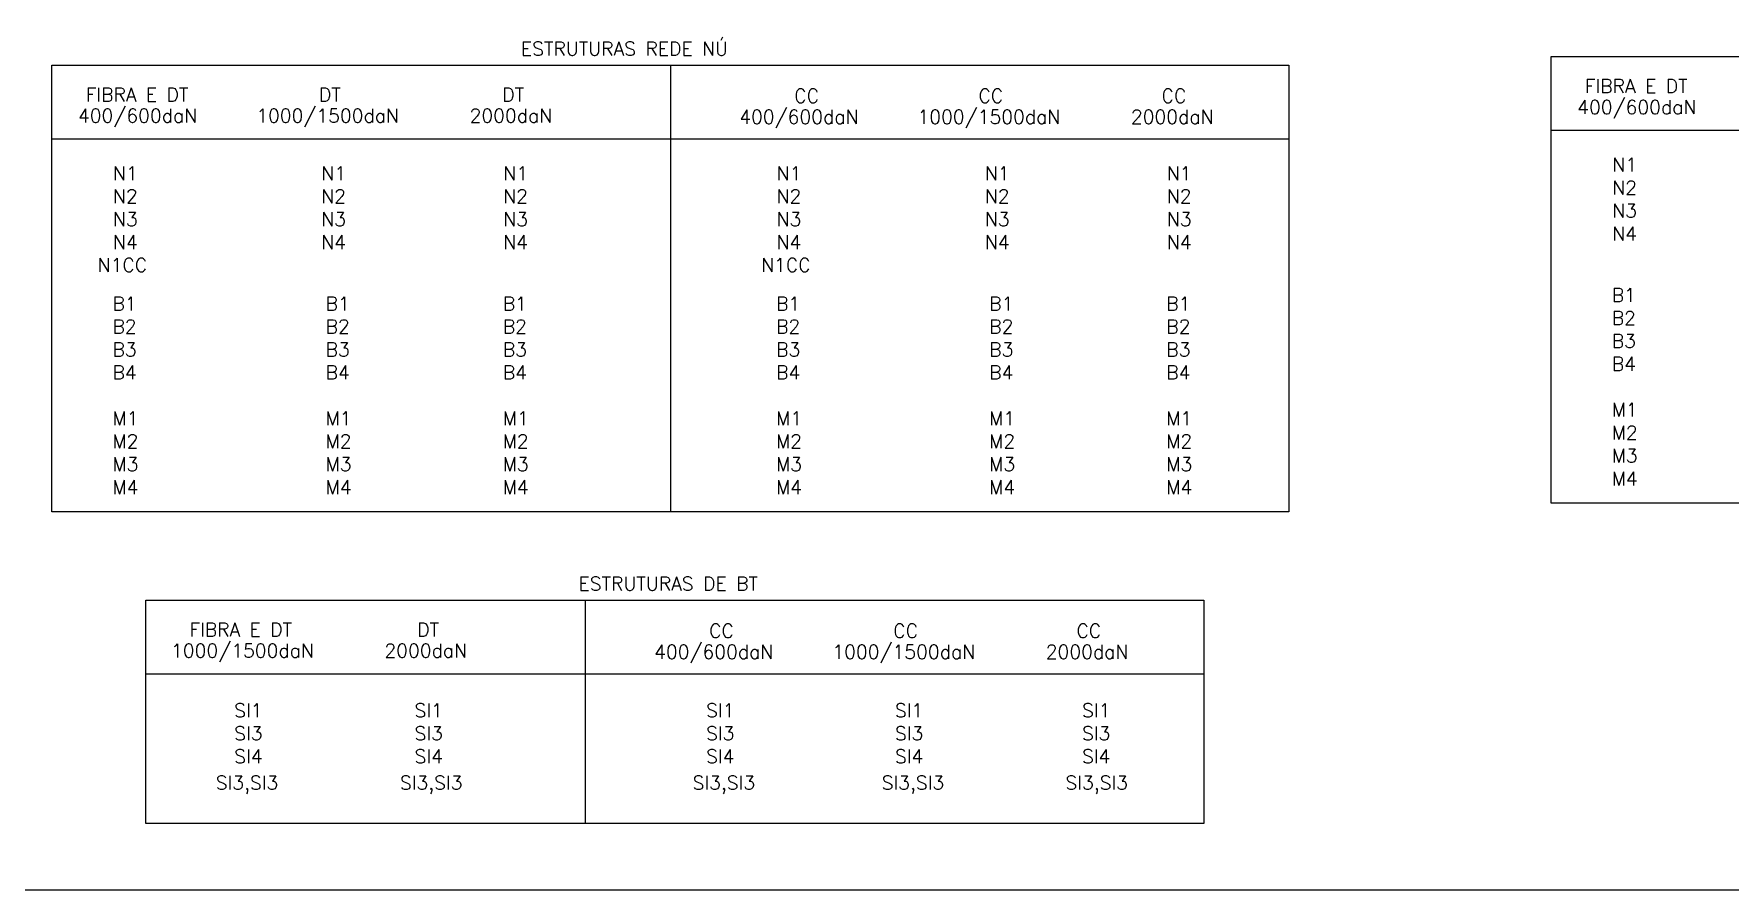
# Model space of a CAD drawing. Header units: millimetres. Extents: x 834033 to 836936, y 7531751 to 7534076.
# Drawn here: x 834993.9 to 835215.8, y 7533528.2 to 7533640.2 of the extents above; entities that cross this region are included whole.
import ezdxf

# ---------------------------------------------------------------- set-up
doc = ezdxf.new("R2010")
doc.units = ezdxf.units.MM
doc.layers.add('DES-REDE-BT', color=3, linetype='Continuous', lineweight=15)
doc.layers.add('REDE BT', color=2, linetype='Continuous', lineweight=15)
doc.layers.add('REDE-BT', color=2, linetype='Continuous')
doc.styles.add('ROMANS', font='ROMANS.shx', dxfattribs={"height": 1.8})

# ---------------------------------------------------------------- blocks, each defined once
blk = doc.blocks.new('SI1_DT')
at = {"layer": 'REDE BT', "style": 'ROMANS'}
blk.add_text('SI1', height=1.8, dxfattribs=at).set_placement((811.22, 1318.73))
blk = doc.blocks.new('SI3_DT')
at = {"layer": 'REDE BT', "style": 'ROMANS'}
blk.add_text('SI3', height=1.8, dxfattribs=at).set_placement((811.22, 1315.73))
blk = doc.blocks.new('SI4_DT')
at = {"layer": 'REDE BT', "style": 'ROMANS'}
blk.add_text('SI4', height=1.8, dxfattribs=at).set_placement((811.22, 1312.73))
blk = doc.blocks.new('SI1_DT_2000')
at = {"layer": 'REDE BT', "style": 'ROMANS'}
blk.add_text('SI1', height=1.8, dxfattribs=at).set_placement((834.81, 1318.73))
blk = doc.blocks.new('SI3_DT_2000')
at = {"layer": 'REDE BT', "style": 'ROMANS'}
blk.add_text('SI3', height=1.8, dxfattribs=at).set_placement((834.81, 1315.73))
blk = doc.blocks.new('SI4_DT_2000')
at = {"layer": 'REDE BT', "style": 'ROMANS'}
blk.add_text('SI4', height=1.8, dxfattribs=at).set_placement((834.81, 1312.73))
blk = doc.blocks.new('SI1_CC')
at = {"layer": 'DES-REDE-BT', "style": 'ROMANS'}
blk.add_text('SI1', height=1.8, dxfattribs=at).set_placement((872.94, 1318.73))
blk = doc.blocks.new('SI3_CC')
at = {"layer": 'DES-REDE-BT', "style": 'ROMANS'}
blk.add_text('SI3', height=1.8, dxfattribs=at).set_placement((872.94, 1315.73))
blk = doc.blocks.new('SI4_CC')
at = {"layer": 'DES-REDE-BT', "style": 'ROMANS'}
blk.add_text('SI4', height=1.8, dxfattribs=at).set_placement((872.94, 1312.73))
blk = doc.blocks.new('SI1_CC_1000_1500')
at = {"layer": 'DES-REDE-BT', "style": 'ROMANS'}
blk.add_text('SI1', height=1.8, dxfattribs=at).set_placement((897.64, 1318.73))
blk = doc.blocks.new('SI3_CC_1000_1500')
at = {"layer": 'DES-REDE-BT', "style": 'ROMANS'}
blk.add_text('SI3', height=1.8, dxfattribs=at).set_placement((897.64, 1315.73))
blk = doc.blocks.new('SI4_CC_1000_1500')
at = {"layer": 'DES-REDE-BT', "style": 'ROMANS'}
blk.add_text('SI4', height=1.8, dxfattribs=at).set_placement((897.64, 1312.73))
blk = doc.blocks.new('SI1_CC_2000')
at = {"layer": 'DES-REDE-BT', "style": 'ROMANS'}
blk.add_text('SI1', height=1.8, dxfattribs=at).set_placement((922.11, 1318.73))
blk = doc.blocks.new('SI3_CC_2000')
at = {"layer": 'DES-REDE-BT', "style": 'ROMANS'}
blk.add_text('SI3', height=1.8, dxfattribs=at).set_placement((922.11, 1315.73))
blk = doc.blocks.new('SI4_CC_2000')
at = {"layer": 'DES-REDE-BT', "style": 'ROMANS'}
blk.add_text('SI4', height=1.8, dxfattribs=at).set_placement((922.11, 1312.73))
blk = doc.blocks.new('N1_DT')
at = {"layer": 'REDE-BT', "style": 'ROMANS'}
blk.add_text('N1', height=1.8, dxfattribs=at).set_placement((795.93, 1395.41))
blk = doc.blocks.new('N2_DT')
at = {"layer": 'REDE-BT', "style": 'ROMANS'}
blk.add_text('N2', height=1.8, dxfattribs=at).set_placement((795.93, 1392.41))
blk = doc.blocks.new('N3_DT')
at = {"layer": 'REDE-BT', "style": 'ROMANS'}
blk.add_text('N3', height=1.8, dxfattribs=at).set_placement((795.93, 1389.41))
blk = doc.blocks.new('N4_DT')
at = {"layer": 'REDE-BT', "style": 'ROMANS'}
blk.add_text('N4', height=1.8, dxfattribs=at).set_placement((795.93, 1386.41))
blk = doc.blocks.new('N1CC_DT')
at = {"layer": 'REDE-BT', "style": 'ROMANS'}
blk.add_text('N1CC', height=1.8, dxfattribs=at).set_placement((793.92, 1383.41))
blk = doc.blocks.new('B1_DT')
at = {"layer": 'REDE-BT', "style": 'ROMANS'}
blk.add_text('B1', height=1.8, dxfattribs=at).set_placement((795.86, 1378.37))
blk = doc.blocks.new('B2_DT')
at = {"layer": 'REDE-BT', "style": 'ROMANS'}
blk.add_text('B2', height=1.8, dxfattribs=at).set_placement((795.86, 1375.37))
blk = doc.blocks.new('B3_DT')
at = {"layer": 'REDE-BT', "style": 'ROMANS'}
blk.add_text('B3', height=1.8, dxfattribs=at).set_placement((795.86, 1372.37))
blk = doc.blocks.new('B4_DT')
at = {"layer": 'REDE-BT', "style": 'ROMANS'}
blk.add_text('B4', height=1.8, dxfattribs=at).set_placement((795.86, 1369.37))
blk = doc.blocks.new('M1_DT')
at = {"layer": 'REDE-BT', "style": 'ROMANS'}
blk.add_text('M1', height=1.8, dxfattribs=at).set_placement((795.86, 1363.37))
blk = doc.blocks.new('M2_DT')
at = {"layer": 'REDE-BT', "style": 'ROMANS'}
blk.add_text('M2', height=1.8, dxfattribs=at).set_placement((795.86, 1360.37))
blk = doc.blocks.new('M3_DT')
at = {"layer": 'REDE-BT', "style": 'ROMANS'}
blk.add_text('M3', height=1.8, dxfattribs=at).set_placement((795.86, 1357.37))
blk = doc.blocks.new('M4_DT')
at = {"layer": 'REDE-BT', "style": 'ROMANS'}
blk.add_text('M4', height=1.8, dxfattribs=at).set_placement((795.86, 1354.37))
blk = doc.blocks.new('N1_DT_1000_1500')
at = {"layer": 'REDE-BT', "style": 'ROMANS'}
blk.add_text('N1', height=1.8, dxfattribs=at).set_placement((823.17, 1395.41))
blk = doc.blocks.new('N2_DT_1000_1500')
at = {"layer": 'REDE-BT', "style": 'ROMANS'}
blk.add_text('N2', height=1.8, dxfattribs=at).set_placement((823.17, 1392.41))
blk = doc.blocks.new('N3_DT_1000_1500')
at = {"layer": 'REDE-BT', "style": 'ROMANS'}
blk.add_text('N3', height=1.8, dxfattribs=at).set_placement((823.17, 1389.41))
blk = doc.blocks.new('N4_DT_1000_1500')
at = {"layer": 'REDE-BT', "style": 'ROMANS'}
blk.add_text('N4', height=1.8, dxfattribs=at).set_placement((823.17, 1386.41))
blk = doc.blocks.new('B1_DT_1000_1500')
at = {"layer": 'REDE-BT', "style": 'ROMANS'}
blk.add_text('B1', height=1.8, dxfattribs=at).set_placement((823.74, 1378.37))
blk = doc.blocks.new('B2_DT_1000_1500')
at = {"layer": 'REDE-BT', "style": 'ROMANS'}
blk.add_text('B2', height=1.8, dxfattribs=at).set_placement((823.74, 1375.37))
blk = doc.blocks.new('B3_DT_1000_1500')
at = {"layer": 'REDE-BT', "style": 'ROMANS'}
blk.add_text('B3', height=1.8, dxfattribs=at).set_placement((823.74, 1372.37))
blk = doc.blocks.new('B4_DT_1000_1500')
at = {"layer": 'REDE-BT', "style": 'ROMANS'}
blk.add_text('B4', height=1.8, dxfattribs=at).set_placement((823.74, 1369.37))
blk = doc.blocks.new('M1_DT_1000_1500')
at = {"layer": 'REDE-BT', "style": 'ROMANS'}
blk.add_text('M1', height=1.8, dxfattribs=at).set_placement((823.74, 1363.37))
blk = doc.blocks.new('M2_DT_1000_1500')
at = {"layer": 'REDE-BT', "style": 'ROMANS'}
blk.add_text('M2', height=1.8, dxfattribs=at).set_placement((823.74, 1360.37))
blk = doc.blocks.new('M3_DT_1000_1500')
at = {"layer": 'REDE-BT', "style": 'ROMANS'}
blk.add_text('M3', height=1.8, dxfattribs=at).set_placement((823.74, 1357.37))
blk = doc.blocks.new('M4_DT_1000_1500')
at = {"layer": 'REDE-BT', "style": 'ROMANS'}
blk.add_text('M4', height=1.8, dxfattribs=at).set_placement((823.74, 1354.37))
blk = doc.blocks.new('N1_DT_2000')
at = {"layer": 'REDE-BT', "style": 'ROMANS'}
blk.add_text('N1', height=1.8, dxfattribs=at).set_placement((846.98, 1395.41))
blk = doc.blocks.new('N2_DT_2000')
at = {"layer": 'REDE-BT', "style": 'ROMANS'}
blk.add_text('N2', height=1.8, dxfattribs=at).set_placement((846.98, 1392.41))
blk = doc.blocks.new('N3_DT_2000')
at = {"layer": 'REDE-BT', "style": 'ROMANS'}
blk.add_text('N3', height=1.8, dxfattribs=at).set_placement((846.98, 1389.41))
blk = doc.blocks.new('N4_DT_2000')
at = {"layer": 'REDE-BT', "style": 'ROMANS'}
blk.add_text('N4', height=1.8, dxfattribs=at).set_placement((846.98, 1386.41))
blk = doc.blocks.new('B1_DT_2000')
at = {"layer": 'REDE-BT', "style": 'ROMANS'}
blk.add_text('B1', height=1.8, dxfattribs=at).set_placement((846.91, 1378.37))
blk = doc.blocks.new('B2_DT_2000')
at = {"layer": 'REDE-BT', "style": 'ROMANS'}
blk.add_text('B2', height=1.8, dxfattribs=at).set_placement((846.91, 1375.37))
blk = doc.blocks.new('B3_DT_2000')
at = {"layer": 'REDE-BT', "style": 'ROMANS'}
blk.add_text('B3', height=1.8, dxfattribs=at).set_placement((846.91, 1372.37))
blk = doc.blocks.new('B4_DT_2000')
at = {"layer": 'REDE-BT', "style": 'ROMANS'}
blk.add_text('B4', height=1.8, dxfattribs=at).set_placement((846.91, 1369.37))
blk = doc.blocks.new('M1_DT_2000')
at = {"layer": 'REDE-BT', "style": 'ROMANS'}
blk.add_text('M1', height=1.8, dxfattribs=at).set_placement((846.91, 1363.37))
blk = doc.blocks.new('M2_DT_2000')
at = {"layer": 'REDE-BT', "style": 'ROMANS'}
blk.add_text('M2', height=1.8, dxfattribs=at).set_placement((846.91, 1360.37))
blk = doc.blocks.new('M3_DT_2000')
at = {"layer": 'REDE-BT', "style": 'ROMANS'}
blk.add_text('M3', height=1.8, dxfattribs=at).set_placement((846.91, 1357.37))
blk = doc.blocks.new('M4_DT_2000')
at = {"layer": 'REDE-BT', "style": 'ROMANS'}
blk.add_text('M4', height=1.8, dxfattribs=at).set_placement((846.91, 1354.37))
blk = doc.blocks.new('N1_CC')
at = {"layer": 'DES-REDE-BT', "style": 'ROMANS'}
blk.add_text('N1', height=1.8, dxfattribs=at).set_placement((882.73, 1395.41))
blk = doc.blocks.new('N2_CC')
at = {"layer": 'DES-REDE-BT', "style": 'ROMANS'}
blk.add_text('N2', height=1.8, dxfattribs=at).set_placement((882.73, 1392.41))
blk = doc.blocks.new('N3_CC')
at = {"layer": 'DES-REDE-BT', "style": 'ROMANS'}
blk.add_text('N3', height=1.8, dxfattribs=at).set_placement((882.73, 1389.41))
blk = doc.blocks.new('N4_CC')
at = {"layer": 'DES-REDE-BT', "style": 'ROMANS'}
blk.add_text('N4', height=1.8, dxfattribs=at).set_placement((882.73, 1386.41))
blk = doc.blocks.new('N1CC_CC')
at = {"layer": 'DES-REDE-BT', "style": 'ROMANS'}
blk.add_text('N1CC', height=1.8, dxfattribs=at).set_placement((880.71, 1383.41))
blk = doc.blocks.new('B1_CC')
at = {"layer": 'DES-REDE-BT', "style": 'ROMANS'}
blk.add_text('B1', height=1.8, dxfattribs=at).set_placement((882.66, 1378.37))
blk = doc.blocks.new('B2_CC')
at = {"layer": 'DES-REDE-BT', "style": 'ROMANS'}
blk.add_text('B2', height=1.8, dxfattribs=at).set_placement((882.66, 1375.37))
blk = doc.blocks.new('B3_CC')
at = {"layer": 'DES-REDE-BT', "style": 'ROMANS'}
blk.add_text('B3', height=1.8, dxfattribs=at).set_placement((882.66, 1372.37))
blk = doc.blocks.new('B4_CC')
at = {"layer": 'DES-REDE-BT', "style": 'ROMANS'}
blk.add_text('B4', height=1.8, dxfattribs=at).set_placement((882.66, 1369.37))
blk = doc.blocks.new('M1_CC')
at = {"layer": 'DES-REDE-BT', "style": 'ROMANS'}
blk.add_text('M1', height=1.8, dxfattribs=at).set_placement((882.66, 1363.37))
blk = doc.blocks.new('M2_CC')
at = {"layer": 'DES-REDE-BT', "style": 'ROMANS'}
blk.add_text('M2', height=1.8, dxfattribs=at).set_placement((882.66, 1360.37))
blk = doc.blocks.new('M3_CC')
at = {"layer": 'DES-REDE-BT', "style": 'ROMANS'}
blk.add_text('M3', height=1.8, dxfattribs=at).set_placement((882.66, 1357.37))
blk = doc.blocks.new('M4_CC')
at = {"layer": 'DES-REDE-BT', "style": 'ROMANS'}
blk.add_text('M4', height=1.8, dxfattribs=at).set_placement((882.66, 1354.37))
blk = doc.blocks.new('N1_CC_1000_1500')
at = {"layer": 'DES-REDE-BT', "style": 'ROMANS'}
blk.add_text('N1', height=1.8, dxfattribs=at).set_placement((909.97, 1395.41))
blk = doc.blocks.new('N2_CC_1000_1500')
at = {"layer": 'DES-REDE-BT', "style": 'ROMANS'}
blk.add_text('N2', height=1.8, dxfattribs=at).set_placement((909.97, 1392.41))
blk = doc.blocks.new('N3_CC_1000_1500')
at = {"layer": 'DES-REDE-BT', "style": 'ROMANS'}
blk.add_text('N3', height=1.8, dxfattribs=at).set_placement((909.97, 1389.41))
blk = doc.blocks.new('N4_CC_1000_1500')
at = {"layer": 'DES-REDE-BT', "style": 'ROMANS'}
blk.add_text('N4', height=1.8, dxfattribs=at).set_placement((909.97, 1386.41))
blk = doc.blocks.new('B1_CC_1000_1500')
at = {"layer": 'DES-REDE-BT', "style": 'ROMANS'}
blk.add_text('B1', height=1.8, dxfattribs=at).set_placement((910.54, 1378.37))
blk = doc.blocks.new('B2_CC_1000_1500')
at = {"layer": 'DES-REDE-BT', "style": 'ROMANS'}
blk.add_text('B2', height=1.8, dxfattribs=at).set_placement((910.54, 1375.37))
blk = doc.blocks.new('B3_CC_1000_1500')
at = {"layer": 'DES-REDE-BT', "style": 'ROMANS'}
blk.add_text('B3', height=1.8, dxfattribs=at).set_placement((910.54, 1372.37))
blk = doc.blocks.new('B4_CC_1000_1500')
at = {"layer": 'DES-REDE-BT', "style": 'ROMANS'}
blk.add_text('B4', height=1.8, dxfattribs=at).set_placement((910.54, 1369.37))
blk = doc.blocks.new('M1_CC_1000_1500')
at = {"layer": 'DES-REDE-BT', "style": 'ROMANS'}
blk.add_text('M1', height=1.8, dxfattribs=at).set_placement((910.54, 1363.37))
blk = doc.blocks.new('M2_CC_1000_1500')
at = {"layer": 'DES-REDE-BT', "style": 'ROMANS'}
blk.add_text('M2', height=1.8, dxfattribs=at).set_placement((910.54, 1360.37))
blk = doc.blocks.new('M3_CC_1000_1500')
at = {"layer": 'DES-REDE-BT', "style": 'ROMANS'}
blk.add_text('M3', height=1.8, dxfattribs=at).set_placement((910.54, 1357.37))
blk = doc.blocks.new('M4_CC_1000_1500')
at = {"layer": 'DES-REDE-BT', "style": 'ROMANS'}
blk.add_text('M4', height=1.8, dxfattribs=at).set_placement((910.54, 1354.37))
blk = doc.blocks.new('N1_CC_2000')
at = {"layer": 'DES-REDE-BT', "style": 'ROMANS'}
blk.add_text('N1', height=1.8, dxfattribs=at).set_placement((933.77, 1395.41))
blk = doc.blocks.new('N2_CC_2000')
at = {"layer": 'DES-REDE-BT', "style": 'ROMANS'}
blk.add_text('N2', height=1.8, dxfattribs=at).set_placement((933.77, 1392.41))
blk = doc.blocks.new('N3_CC_2000')
at = {"layer": 'DES-REDE-BT', "style": 'ROMANS'}
blk.add_text('N3', height=1.8, dxfattribs=at).set_placement((933.77, 1389.41))
blk = doc.blocks.new('N4_CC_2000')
at = {"layer": 'DES-REDE-BT', "style": 'ROMANS'}
blk.add_text('N4', height=1.8, dxfattribs=at).set_placement((933.77, 1386.41))
blk = doc.blocks.new('B1_CC_2000')
at = {"layer": 'DES-REDE-BT', "style": 'ROMANS'}
blk.add_text('B1', height=1.8, dxfattribs=at).set_placement((933.7, 1378.37))
blk = doc.blocks.new('B2_CC_2000')
at = {"layer": 'DES-REDE-BT', "style": 'ROMANS'}
blk.add_text('B2', height=1.8, dxfattribs=at).set_placement((933.7, 1375.37))
blk = doc.blocks.new('B3_CC_2000')
at = {"layer": 'DES-REDE-BT', "style": 'ROMANS'}
blk.add_text('B3', height=1.8, dxfattribs=at).set_placement((933.7, 1372.37))
blk = doc.blocks.new('B4_CC_2000')
at = {"layer": 'DES-REDE-BT', "style": 'ROMANS'}
blk.add_text('B4', height=1.8, dxfattribs=at).set_placement((933.7, 1369.37))
blk = doc.blocks.new('M1_CC_2000')
at = {"layer": 'DES-REDE-BT', "style": 'ROMANS'}
blk.add_text('M1', height=1.8, dxfattribs=at).set_placement((933.7, 1363.37))
blk = doc.blocks.new('M2_CC_2000')
at = {"layer": 'DES-REDE-BT', "style": 'ROMANS'}
blk.add_text('M2', height=1.8, dxfattribs=at).set_placement((933.7, 1360.37))
blk = doc.blocks.new('M3_CC_2000')
at = {"layer": 'DES-REDE-BT', "style": 'ROMANS'}
blk.add_text('M3', height=1.8, dxfattribs=at).set_placement((933.7, 1357.37))
blk = doc.blocks.new('M4_CC_2000')
at = {"layer": 'DES-REDE-BT', "style": 'ROMANS'}
blk.add_text('M4', height=1.8, dxfattribs=at).set_placement((933.7, 1354.37))
blk = doc.blocks.new('N1_DT_BI')
at = {"layer": 'REDE-BT', "style": 'ROMANS'}
blk.add_text('N1', height=1.8, dxfattribs=at).set_placement((992.03, 1390.09))
blk = doc.blocks.new('N2_DT_BI')
at = {"layer": 'REDE-BT', "style": 'ROMANS'}
blk.add_text('N2', height=1.8, dxfattribs=at).set_placement((992.03, 1387.09))
blk = doc.blocks.new('N3_DT_BI')
at = {"layer": 'REDE-BT', "style": 'ROMANS'}
blk.add_text('N3', height=1.8, dxfattribs=at).set_placement((992.03, 1384.09))
blk = doc.blocks.new('N4_DT_BI')
at = {"layer": 'REDE-BT', "style": 'ROMANS'}
blk.add_text('N4', height=1.8, dxfattribs=at).set_placement((992.03, 1381.09))
blk = doc.blocks.new('B1_DT_BI')
at = {"layer": 'REDE-BT', "style": 'ROMANS'}
blk.add_text('B1', height=1.8, dxfattribs=at).set_placement((991.96, 1373.05))
blk = doc.blocks.new('B2_DT_BI')
at = {"layer": 'REDE-BT', "style": 'ROMANS'}
blk.add_text('B2', height=1.8, dxfattribs=at).set_placement((991.96, 1370.05))
blk = doc.blocks.new('B3_DT_BI')
at = {"layer": 'REDE-BT', "style": 'ROMANS'}
blk.add_text('B3', height=1.8, dxfattribs=at).set_placement((991.96, 1367.05))
blk = doc.blocks.new('B4_DT_BI')
at = {"layer": 'REDE-BT', "style": 'ROMANS'}
blk.add_text('B4', height=1.8, dxfattribs=at).set_placement((991.96, 1364.05))
blk = doc.blocks.new('M1_DT_BI')
at = {"layer": 'REDE-BT', "style": 'ROMANS'}
blk.add_text('M1', height=1.8, dxfattribs=at).set_placement((991.96, 1358.05))
blk = doc.blocks.new('M2_DT_BI')
at = {"layer": 'REDE-BT', "style": 'ROMANS'}
blk.add_text('M2', height=1.8, dxfattribs=at).set_placement((991.96, 1355.05))
blk = doc.blocks.new('M3_DT_BI')
at = {"layer": 'REDE-BT', "style": 'ROMANS'}
blk.add_text('M3', height=1.8, dxfattribs=at).set_placement((991.96, 1352.05))
blk = doc.blocks.new('M4_DT_BI')
at = {"layer": 'REDE-BT', "style": 'ROMANS'}
blk.add_text('M4', height=1.8, dxfattribs=at).set_placement((991.96, 1349.05))
blk = doc.blocks.new('SI3_SI3_DT')
at = {"layer": 'REDE-BT', "insert": (2842.02, 1723.83), "char_height": 1.8, "attachment_point": 1, "style": 'ROMANS'}
blk.add_mtext_dynamic_manual_height_columns('SI3,SI3', width=10.0353, gutter_width=9, heights=[0], dxfattribs=at)
blk = doc.blocks.new('SI3_SI3_DT_2000')
at = {"layer": 'REDE-BT', "insert": (2866.11, 1723.83), "char_height": 1.8, "attachment_point": 1, "style": 'ROMANS'}
blk.add_mtext_dynamic_manual_height_columns('SI3,SI3', width=10.0353, gutter_width=9, heights=[0], dxfattribs=at)
blk = doc.blocks.new('SI3_SI3_CC')
at = {"layer": 'DES-REDE-BT', "insert": (2904.39, 1723.83), "char_height": 1.8, "attachment_point": 1, "style": 'ROMANS'}
blk.add_mtext_dynamic_manual_height_columns('SI3,SI3', width=10.0353, gutter_width=9, heights=[0], dxfattribs=at)
blk = doc.blocks.new('SI3_SI3_CC_1000_1500')
at = {"layer": 'DES-REDE-BT', "insert": (2929.12, 1723.83), "char_height": 1.8, "attachment_point": 1, "style": 'ROMANS'}
blk.add_mtext_dynamic_manual_height_columns('SI3,SI3', width=10.0353, gutter_width=9, heights=[0], dxfattribs=at)
blk = doc.blocks.new('SI3_SI3_CC_2000')
at = {"layer": 'DES-REDE-BT', "insert": (2953.16, 1723.83), "char_height": 1.8, "attachment_point": 1, "style": 'ROMANS'}
blk.add_mtext_dynamic_manual_height_columns('SI3,SI3', width=10.0353, gutter_width=9, heights=[0], dxfattribs=at)

msp = doc.modelspace()

# ---------------------------------------------------------------- linework, layer by layer
for p, q in [((835077.193, 7533636.063), (835077.193, 7533577.649)), ((835192.395, 7533627.567), (835354.186, 7533627.567)), ((834996.297, 7533626.447), (835158.088, 7533626.447)), ((835066.056, 7533566.099), (835066.056, 7533536.893)), ((835008.598, 7533556.483), (835146.951, 7533556.483))]:
    msp.add_line(p, q)
for points in [[(834898.614, 7533713.551), (835375.609, 7533713.551), (835375.609, 7533528.185), (834898.614, 7533528.185)], [(834996.297, 7533636.063), (835158.088, 7533636.063), (835158.088, 7533577.649), (834996.297, 7533577.649)], [(835192.395, 7533637.183), (835354.186, 7533637.183), (835354.186, 7533578.769), (835192.395, 7533578.769)], [(835008.598, 7533566.099), (835146.951, 7533566.099), (835146.951, 7533536.893), (835008.598, 7533536.893)]]:
    msp.add_lwpolyline(points, close=True)

# ---------------------------------------------------------------- block references
for name, p in [('N1_DT', (834208.357, 7532225.615)), ('N1_DT_1000_1500', (834208.357, 7532225.615)), ('N1_DT_2000', (834208.357, 7532225.615)), ('N1_CC', (834208.357, 7532225.615)), ('N1_CC_1000_1500', (834208.357, 7532225.615)), ('N1_CC_2000', (834208.357, 7532225.615)), ('N1_DT_BI', (834208.357, 7532232.056)), ('N2_DT_BI', (834208.357, 7532232.056)), ('N2_DT', (834208.357, 7532225.615)), ('N2_DT_1000_1500', (834208.357, 7532225.615)), ('N2_DT_2000', (834208.357, 7532225.615)), ('N2_CC', (834208.357, 7532225.615)), ('N2_CC_1000_1500', (834208.357, 7532225.615)), ('N2_CC_2000', (834208.357, 7532225.615)), ('N3_DT_BI', (834208.357, 7532232.056)), ('N3_DT', (834208.357, 7532225.615)), ('N3_DT_1000_1500', (834208.357, 7532225.615)), ('N3_DT_2000', (834208.357, 7532225.615)), ('N3_CC', (834208.357, 7532225.615)), ('N3_CC_1000_1500', (834208.357, 7532225.615)), ('N3_CC_2000', (834208.357, 7532225.615)), ('N4_DT', (834208.357, 7532225.615)), ('N4_DT_1000_1500', (834208.357, 7532225.615)), ('N4_DT_2000', (834208.357, 7532225.615)), ('N4_CC', (834208.357, 7532225.615)), ('N4_CC_1000_1500', (834208.357, 7532225.615)), ('N4_CC_2000', (834208.357, 7532225.615)), ('N4_DT_BI', (834208.357, 7532232.056)), ('N1CC_DT', (834208.357, 7532225.615)), ('N1CC_CC', (834208.357, 7532225.615)), ('B1_DT_BI', (834208.357, 7532232.056)), ('B1_DT', (834208.357, 7532225.615)), ('B1_DT_1000_1500', (834208.357, 7532225.615)), ('B1_DT_2000', (834208.357, 7532225.615)), ('B1_CC', (834208.357, 7532225.615)), ('B1_CC_1000_1500', (834208.357, 7532225.615)), ('B1_CC_2000', (834208.357, 7532225.615)), ('B2_DT', (834208.357, 7532225.615)), ('B2_DT_1000_1500', (834208.357, 7532225.615)), ('B2_DT_2000', (834208.357, 7532225.615)), ('B2_CC', (834208.357, 7532225.615)), ('B2_CC_1000_1500', (834208.357, 7532225.615)), ('B2_CC_2000', (834208.357, 7532225.615)), ('B2_DT_BI', (834208.357, 7532232.056)), ('B3_DT_BI', (834208.357, 7532232.056)), ('B3_DT', (834208.357, 7532225.615)), ('B3_DT_1000_1500', (834208.357, 7532225.615)), ('B3_DT_2000', (834208.357, 7532225.615)), ('B3_CC', (834208.357, 7532225.615)), ('B3_CC_1000_1500', (834208.357, 7532225.615)), ('B3_CC_2000', (834208.357, 7532225.615)), ('B4_DT_BI', (834208.357, 7532232.056)), ('B4_DT', (834208.357, 7532225.615)), ('B4_DT_1000_1500', (834208.357, 7532225.615)), ('B4_DT_2000', (834208.357, 7532225.615)), ('B4_CC', (834208.357, 7532225.615)), ('B4_CC_1000_1500', (834208.357, 7532225.615)), ('B4_CC_2000', (834208.357, 7532225.615)), ('M1_DT_BI', (834208.357, 7532232.056)), ('M1_DT', (834208.357, 7532225.615)), ('M1_DT_1000_1500', (834208.357, 7532225.615)), ('M1_DT_2000', (834208.357, 7532225.615)), ('M1_CC', (834208.357, 7532225.615)), ('M1_CC_1000_1500', (834208.357, 7532225.615)), ('M1_CC_2000', (834208.357, 7532225.615)), ('M2_DT', (834208.357, 7532225.615)), ('M2_DT_1000_1500', (834208.357, 7532225.615)), ('M2_DT_2000', (834208.357, 7532225.615)), ('M2_CC', (834208.357, 7532225.615)), ('M2_CC_1000_1500', (834208.357, 7532225.615)), ('M2_CC_2000', (834208.357, 7532225.615)), ('M2_DT_BI', (834208.357, 7532232.056)), ('M3_DT', (834208.357, 7532225.615)), ('M3_DT_1000_1500', (834208.357, 7532225.615)), ('M3_DT_2000', (834208.357, 7532225.615)), ('M3_CC', (834208.357, 7532225.615)), ('M3_CC_1000_1500', (834208.357, 7532225.615)), ('M3_CC_2000', (834208.357, 7532225.615)), ('M3_DT_BI', (834208.357, 7532232.056)), ('M4_DT_BI', (834208.357, 7532232.056)), ('M4_DT', (834208.357, 7532225.615)), ('M4_DT_1000_1500', (834208.357, 7532225.615)), ('M4_DT_2000', (834208.357, 7532225.615)), ('M4_CC', (834208.357, 7532225.615)), ('M4_CC_1000_1500', (834208.357, 7532225.615)), ('M4_CC_2000', (834208.357, 7532225.615)), ('SI1_DT', (834208.926, 7532232.056)), ('SI1_DT_2000', (834208.926, 7532232.056)), ('SI1_CC', (834208.926, 7532232.056)), ('SI1_CC_1000_1500', (834208.926, 7532232.056)), ('SI1_CC_2000', (834208.926, 7532232.056)), ('SI3_DT', (834208.926, 7532232.056)), ('SI3_DT_2000', (834208.926, 7532232.056)), ('SI3_CC', (834208.926, 7532232.056)), ('SI3_CC_1000_1500', (834208.926, 7532232.056)), ('SI3_CC_2000', (834208.926, 7532232.056)), ('SI4_DT', (834208.926, 7532232.056)), ('SI4_DT_2000', (834208.926, 7532232.056)), ('SI4_CC', (834208.926, 7532232.056)), ('SI4_CC_1000_1500', (834208.926, 7532232.056)), ('SI4_CC_2000', (834208.926, 7532232.056)), ('SI3_SI3_DT', (832175.714, 7531819.298)), ('SI3_SI3_DT_2000', (832175.714, 7531819.298)), ('SI3_SI3_CC', (832175.714, 7531819.298)), ('SI3_SI3_CC_1000_1500', (832175.714, 7531819.298)), ('SI3_SI3_CC_2000', (832175.714, 7531819.298))]:
    msp.add_blockref(name, p)

# ---------------------------------------------------------------- texts
at = {"char_height": 1.8, "attachment_point": 1, "style": 'ROMANS'}
for s, width, insert in [('ESTRUTURAS REDE NÚ', 45.6084, (835057.652, 7533639.126)), ('FIBRA E DT', 17.43328, (835196.815, 7533634.235)), ('FIBRA E DT', 17.43328, (835000.718, 7533633.115)), ('DT', 17.43328, (835031.232, 7533633.115)), ('DT', 17.43328, (835055.213, 7533633.115)), ('CC', 17.43328, (835093.4, 7533632.961)), ('CC', 17.43328, (835117.487, 7533632.961)), ('CC', 17.43328, (835141.446, 7533632.961)), ('400/600daN', 7.50761, (835195.807, 7533631.484)), ('400/600daN', 7.50761, (834999.71, 7533630.364)), ('1000/1500daN', 7.50761, (835023.021, 7533630.364)), ('2000daN', 7.50761, (835050.932, 7533630.364)), ('400/600daN', 7.50761, (835086.208, 7533630.21)), ('1000/1500daN', 7.50761, (835109.519, 7533630.21)), ('2000daN', 7.50761, (835137.431, 7533630.21)), ('ESTRUTURAS DE BT ', 45.6084, (835065.191, 7533569.162)), ('FIBRA E DT', 17.43328, (835014.283, 7533563.151)), ('DT', 17.43328, (835044.076, 7533563.151)), ('CC', 17.43328, (835082.263, 7533562.997)), ('CC', 17.43328, (835106.351, 7533562.997)), ('CC', 17.43328, (835130.309, 7533562.997)), ('1000/1500daN', 7.50761, (835011.884, 7533560.4)), ('2000daN', 7.50761, (835039.795, 7533560.4)), ('400/600daN', 7.50761, (835075.071, 7533560.246)), ('1000/1500daN', 7.50761, (835098.382, 7533560.246)), ('2000daN', 7.50761, (835126.294, 7533560.246))]:
    msp.add_mtext_dynamic_manual_height_columns(s, width=width, gutter_width=9, heights=[0], dxfattribs=dict(at, insert=insert))

doc.saveas('drawing.dxf')
